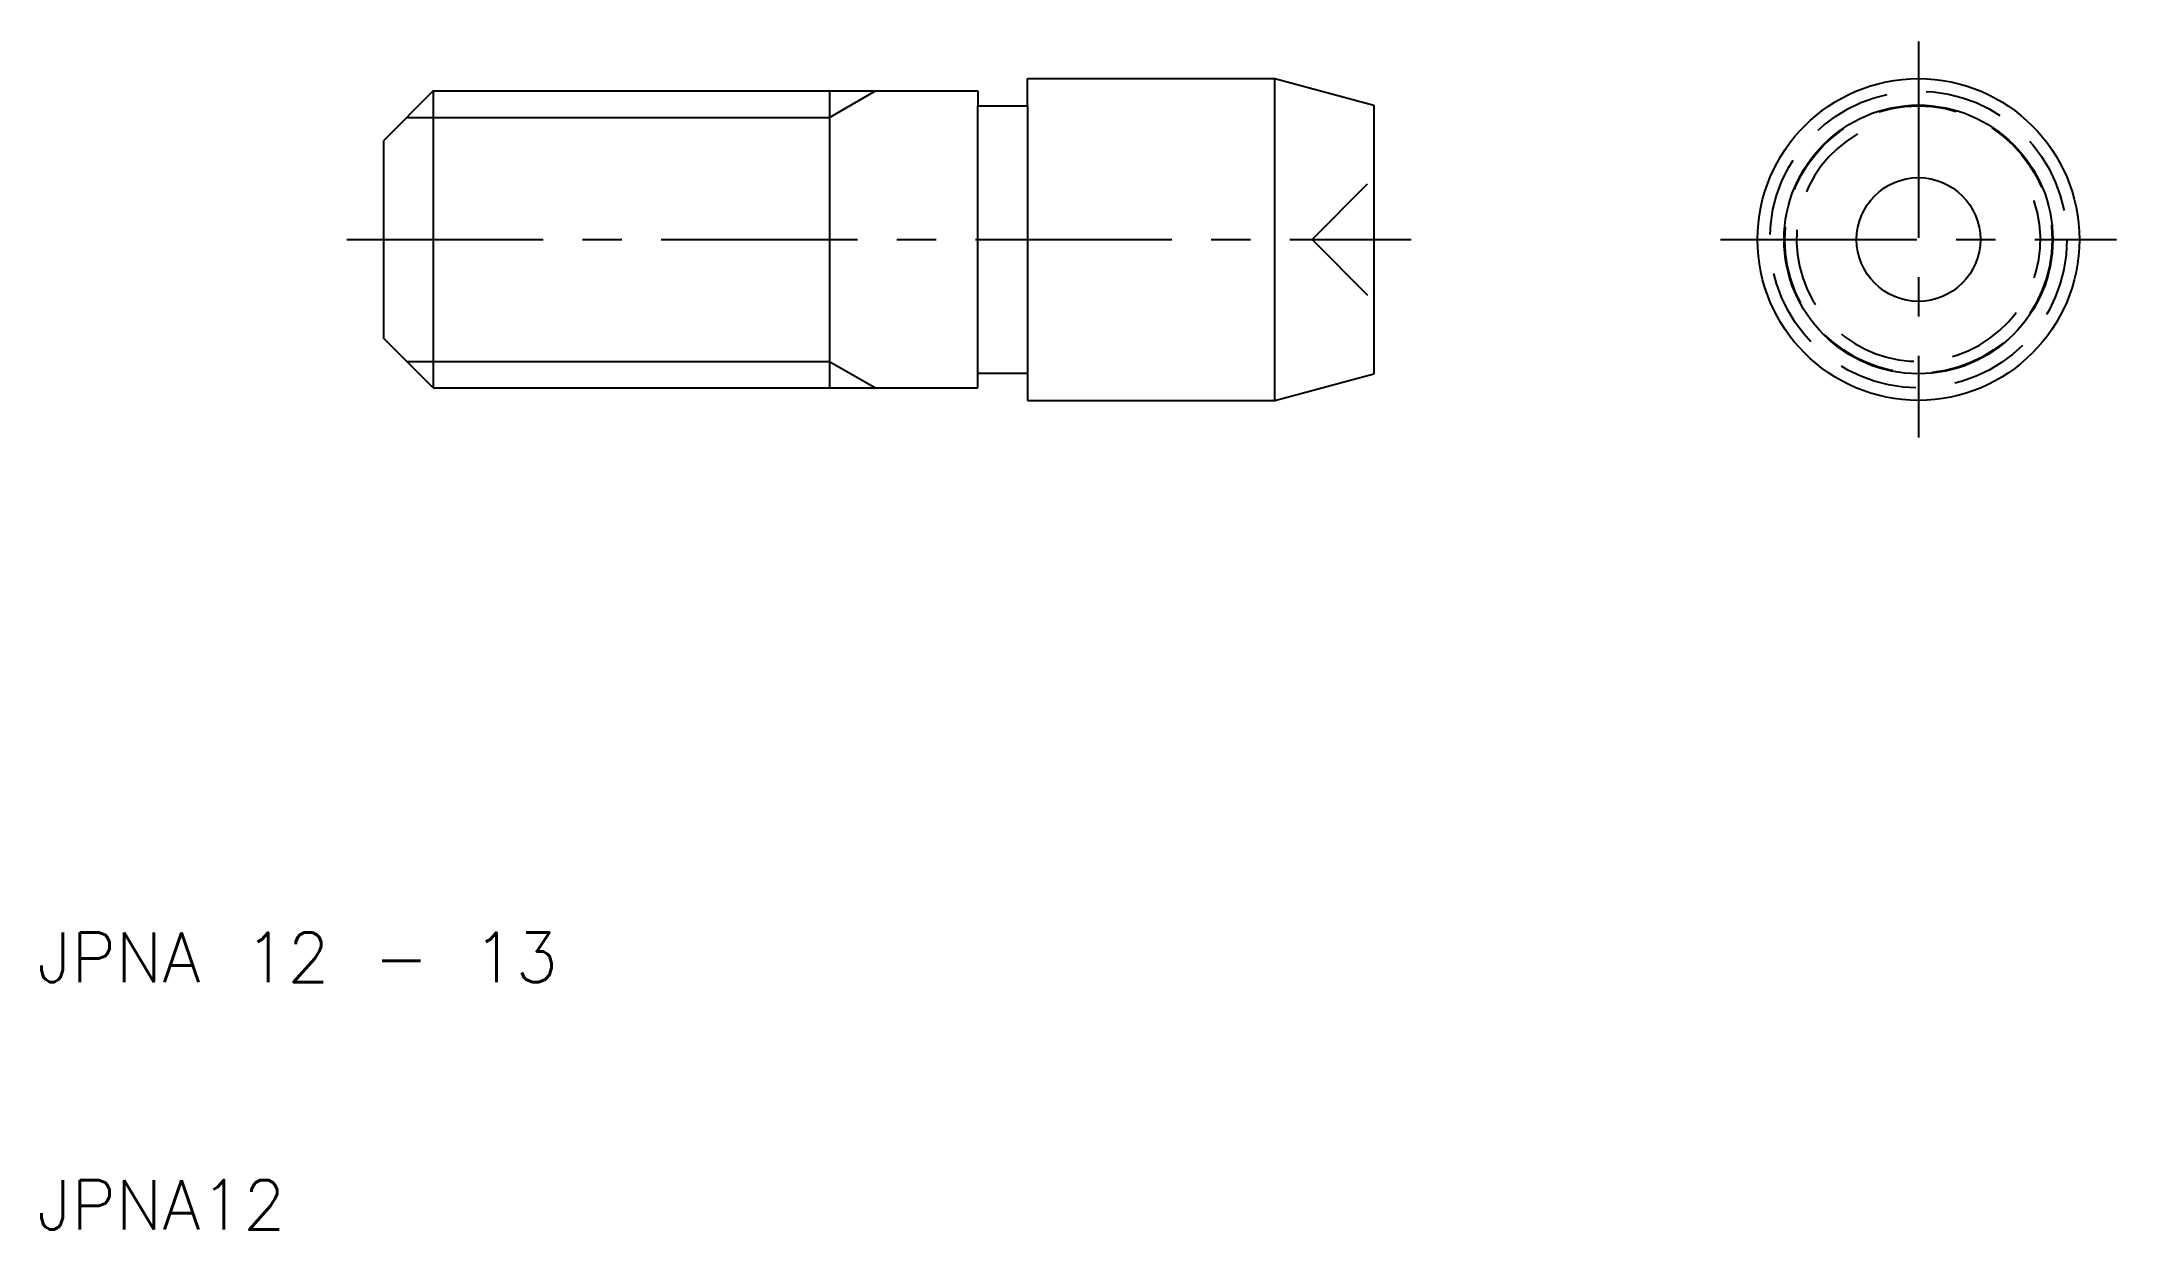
# Model space of a CAD drawing. Extents: x 10.2 to 94, y 10 to 58.
import ezdxf

# ---------------------------------------------------------------- set-up
doc = ezdxf.new("R2010")
doc.units = 0
doc.header["$LTSCALE"] = 0.25
doc.linetypes.add('CENTER', pattern=[50.8, 31.75, -6.35, 6.35, -6.35])
doc.linetypes.add('DASHED', pattern=[19.05, 12.7, -6.35])
doc.layers.get('0').update_dxf_attribs({"linetype": 'CONTINUOUS'})
doc.layers.add('CENTER', color=1, linetype='CENTER')
doc.styles.get("Standard").update_dxf_attribs({"font": 'txt.shx', "bigfont": 'extfont.shx'})

msp = doc.modelspace()

# ---------------------------------------------------------------- linework, layer by layer
for p, q in [((50, 55.4), (50, 56.5)), ((50, 56.5), (60, 56.5)), ((60, 56.5), (64, 55.428)), ((60, 43.5), (60, 56.5)), ((26, 56), (24, 54)), ((26, 56), (26, 44)), ((26, 56), (48, 56)), ((42, 56), (42, 44)), ((48, 56), (48, 55.4)), ((48, 44.6), (48, 55.4)), ((48, 55.4), (50, 55.4)), ((50, 55.4), (50, 44.6)), ((64, 55.428), (64, 44.572)), ((24, 46), (24, 54)), ((26, 44), (24, 46)), ((48, 44), (48, 44.6)), ((48, 44.6), (50, 44.6)), ((50, 44.6), (50, 43.5)), ((60, 43.5), (64, 44.572)), ((26, 44), (48, 44)), ((50, 43.5), (60, 43.5))]:
    msp.add_line(p, q)
at = {"color": 3}
for p, q in [((42, 54.927), (43.859, 56)), ((24.926, 54.927), (42, 54.927)), ((24.926, 45.073), (42, 45.073)), ((42, 45.073), (43.859, 44))]:
    msp.add_line(p, q, dxfattribs=at)
at = {"color": 3, "linetype": 'DASHED'}
for q in [(64, 52.5), (64, 47.5)]:
    msp.add_line((61.5, 50), q, dxfattribs=at)
for radius in [6.5, 5.428, 2.5]:
    msp.add_circle((86, 50), radius)
for radius in [6, 5.4]:
    msp.add_circle((86, 50), radius, dxfattribs=at)
msp.add_arc((86, 50), 4.926, 120, 30, dxfattribs=at)
at = {"layer": 'CENTER', "color": 1, "linetype": 'CENTER'}
for p, q in [((86, 58), (86, 42)), ((22.5, 50), (65.5, 50)), ((78, 50), (94, 50))]:
    msp.add_line(p, q, dxfattribs=at)

# ---------------------------------------------------------------- texts
for s, p in [('JPNA 12 - 13', (10, 20)), ('JPNA12', (10, 10))]:
    msp.add_text(s, height=2).set_placement(p)

doc.saveas('drawing.dxf')
